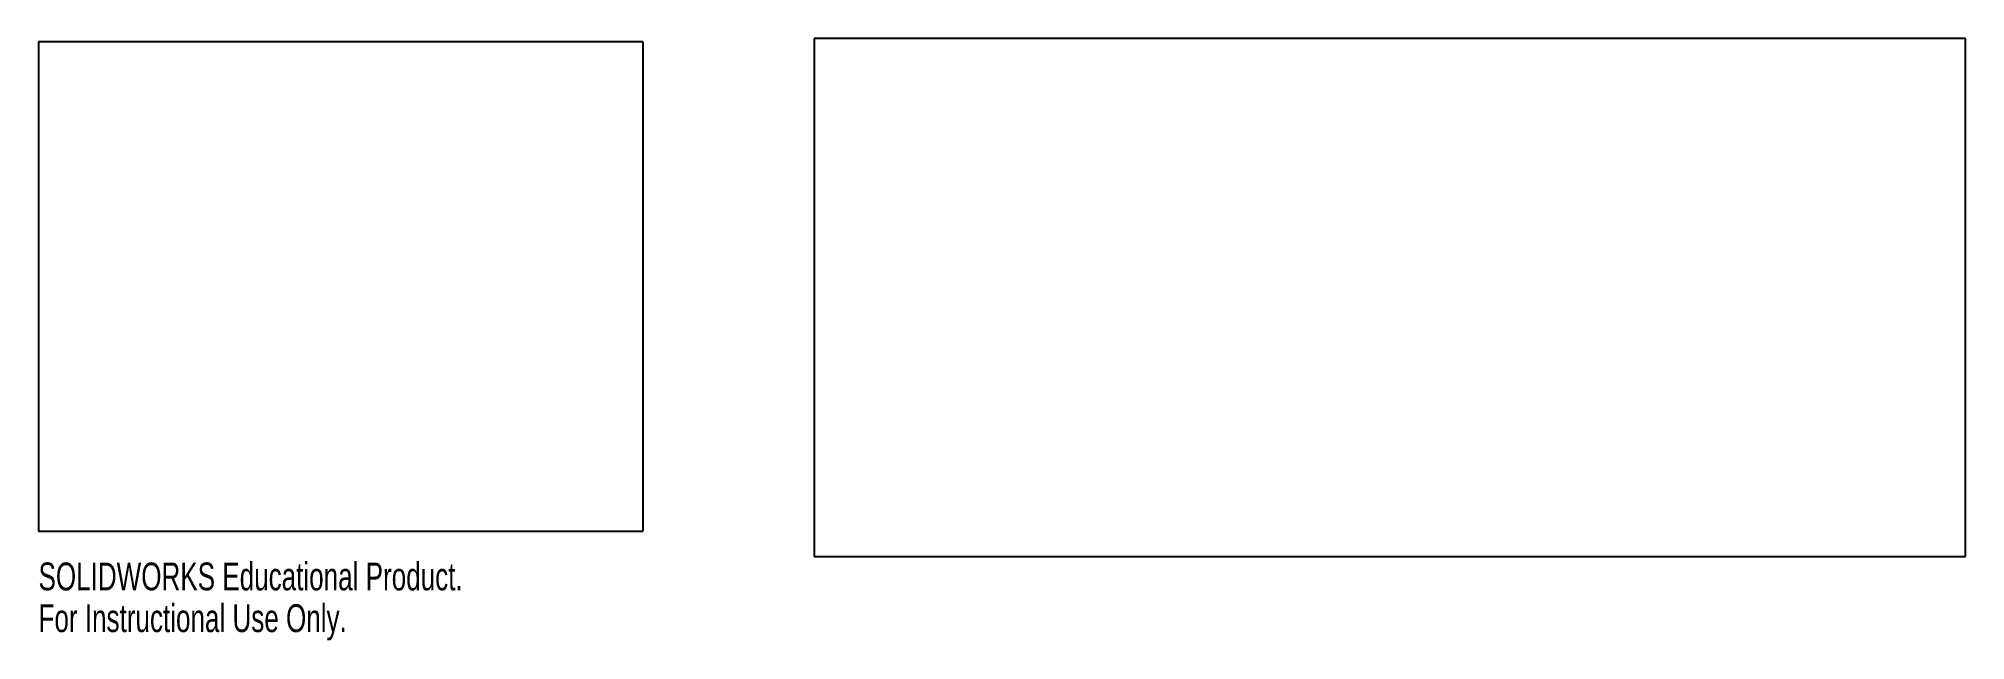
# Model space of a CAD drawing. Header units: centimetres. Extents: x -137.8 to -104.4, y -74.3 to -63.8.
import ezdxf

# ---------------------------------------------------------------- set-up
doc = ezdxf.new("R2010")
doc.units = ezdxf.units.CM
doc.styles.add('SLDTEXTSTYLE0', font='TXT', dxfattribs={"width": 0.7})

msp = doc.modelspace()

# ---------------------------------------------------------------- linework, layer by layer
at = {"color": 7, "linetype": 'Continuous', "lineweight": 25}
for p, q in [((-137.85, -63.857), (-137.85, -72.357)), ((-127.35, -63.857), (-137.85, -63.857)), ((-127.35, -63.857), (-127.35, -72.357)), ((-124.375, -63.799), (-124.375, -72.799)), ((-104.375, -63.799), (-124.375, -63.799)), ((-104.375, -72.799), (-104.375, -63.799)), ((-137.85, -72.357), (-127.35, -72.357)), ((-124.375, -72.799), (-104.375, -72.799))]:
    msp.add_line(p, q, dxfattribs=at)

# ---------------------------------------------------------------- texts
at = {"color": 7, "linetype": 'Continuous', "char_height": 0.48336, "attachment_point": 1, "style": 'SLDTEXTSTYLE0'}
for s, insert in [('SOLIDWORKS Educational Product.', (-137.85, -72.901)), ('For Instructional Use Only.', (-137.85, -73.626))]:
    msp.add_mtext(s, dxfattribs=dict(at, insert=insert))

doc.saveas('drawing.dxf')
